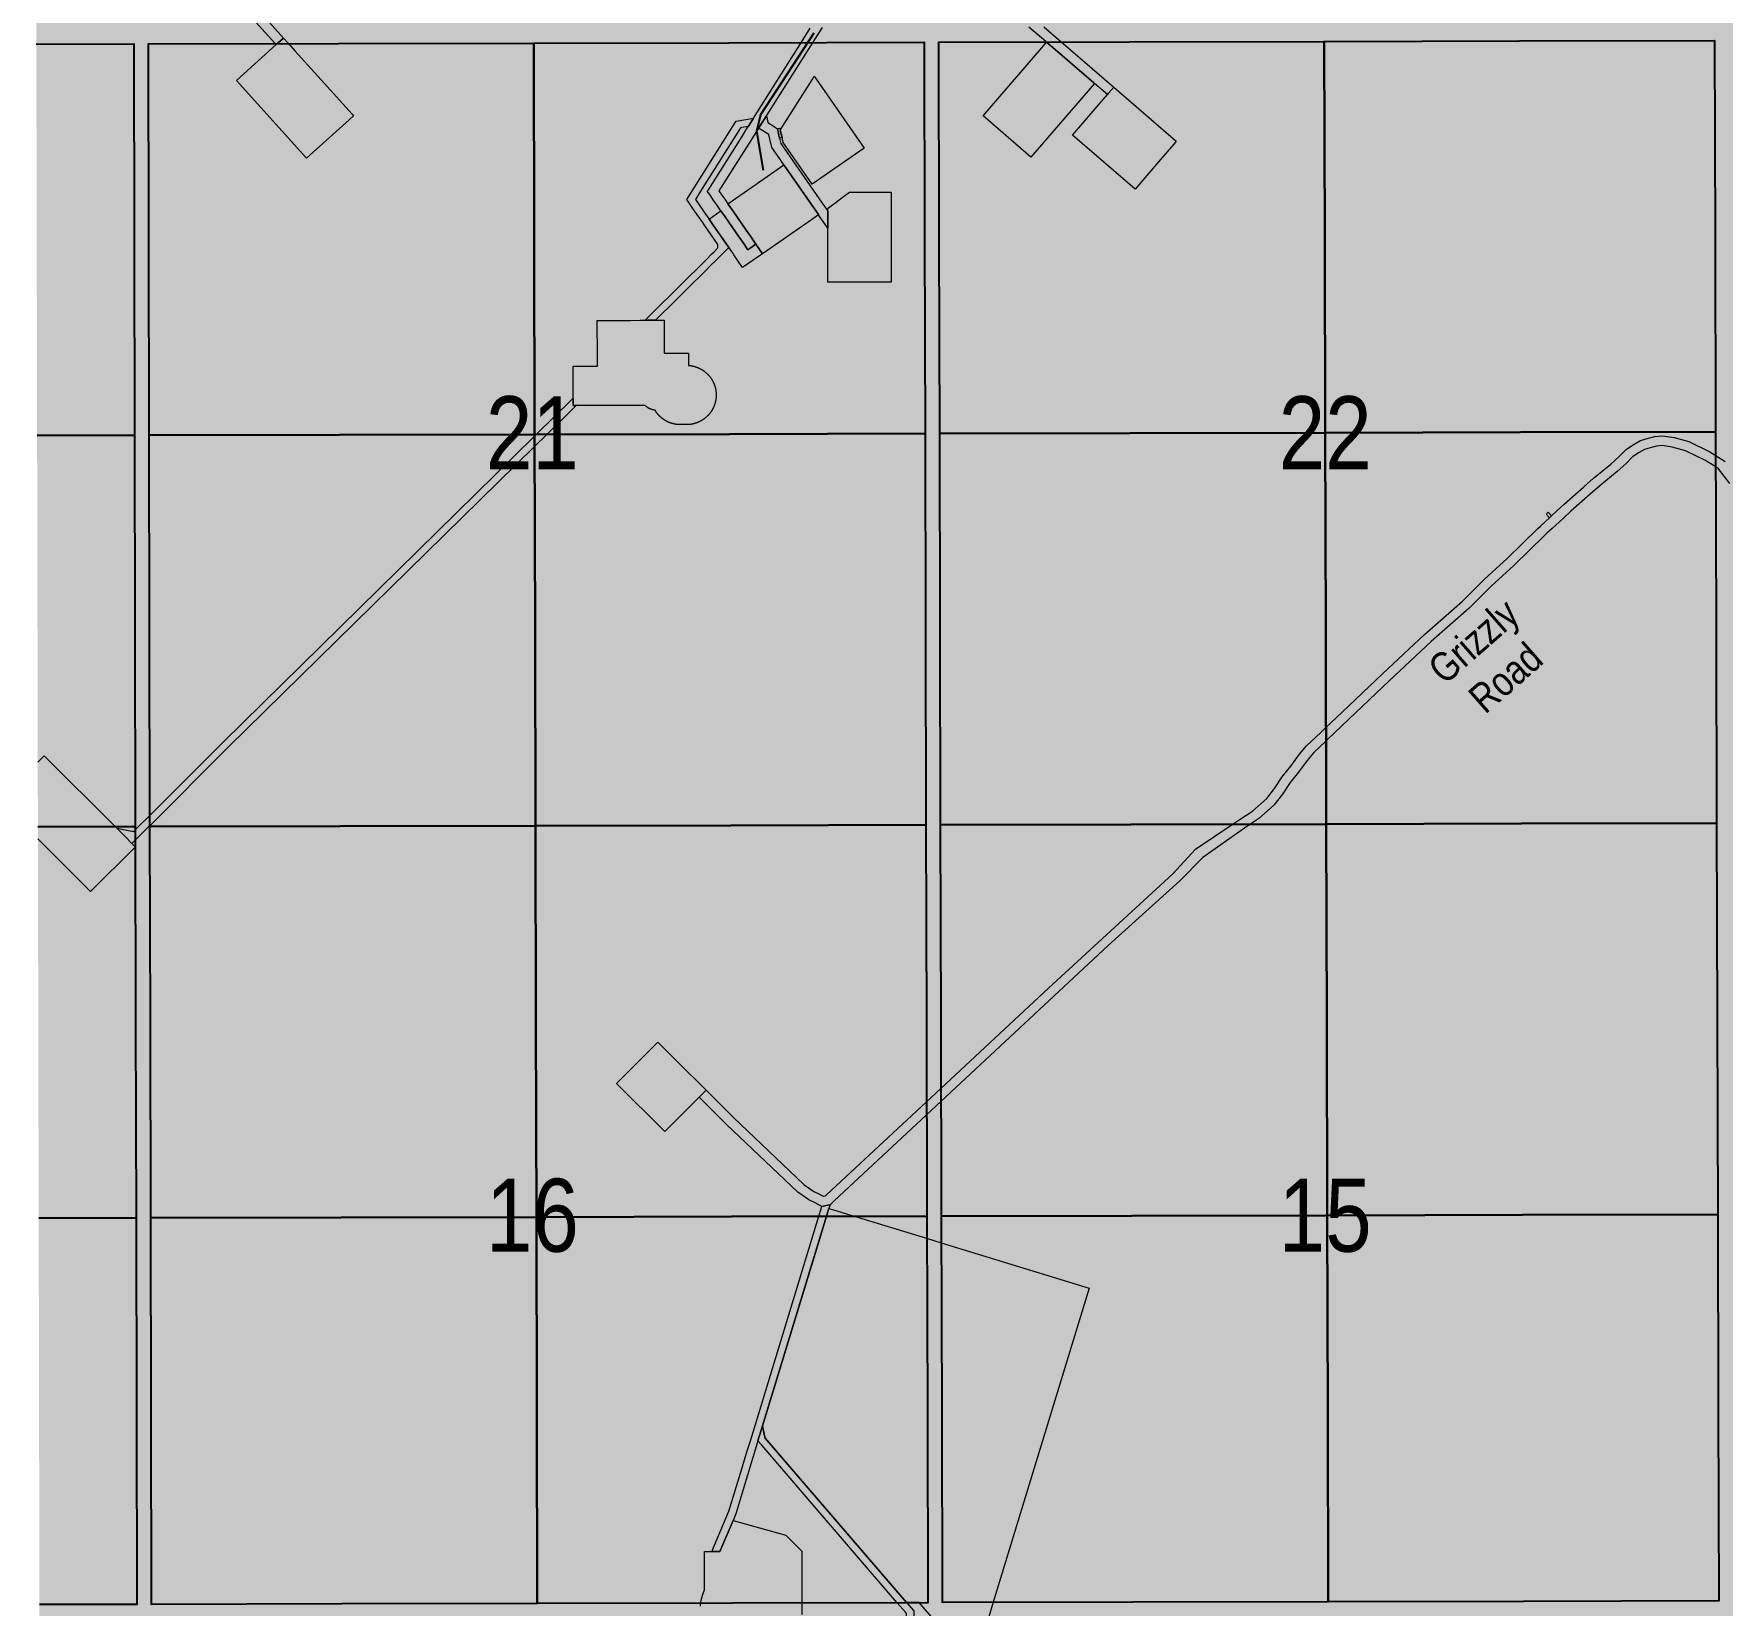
# Model space of a CAD drawing. Extents: x 408473 to 428843, y 6046006 to 6059852.
# Drawn here: x 423449.5 to 423796.2, y 6050669.2 to 6050991.9 of the extents above; entities that cross this region are included whole.
import ezdxf

# ---------------------------------------------------------------- set-up
doc = ezdxf.new("R2010")
doc.units = 0
doc.header["$LTSCALE"] = 5
doc.linetypes.add('DASHED2', pattern=[9.525, 6.35, -3.175])
doc.layers.add('AS-ROUTEMAP', color=35, linetype='Continuous', lineweight=0)
for name, color, linetype in [('Quarters', 8, 'Continuous'), ('RoadSeg', 57, 'DASHED2'), ('ROUTE-MAP-LABELS', 210, 'Continuous'), ('S-7', 6, 'Continuous')]:
    doc.layers.add(name, color=color, linetype=linetype)
doc.layers.add('ROUTE-MAP-BACKGROUND-H', color=7, linetype='Continuous', true_color=0xf0ebff)
doc.styles.add('120', font='ARIALN.TTF', dxfattribs={"height": 13})
doc.styles.add('80', font='ARIALN.TTF', dxfattribs={"height": 10})

msp = doc.modelspace()

# ---------------------------------------------------------------- hatches: boundary and pattern name
at = {"layer": 'ROUTE-MAP-BACKGROUND-H'}
h = msp.add_hatch(color=256, dxfattribs=at)
h.dxf.hatch_style = 1
h.paths.add_polyline_path([(423449.458, 6051252.874), (424462.715, 6051255.579), (424466.576, 6050327.645), (423451.314, 6050324.905)])

# ---------------------------------------------------------------- linework, layer by layer
at = {"layer": 'AS-ROUTEMAP', "flags": 128}
for points in [[(423499.523, 6050989.975), (423499.234, 6050989.716), (423499.002, 6050989.974), (423496.305, 6050992.982), (423474.118, 6051017.719), (423473.308, 6051018.623), (423472.885, 6051019.094), (423472.831, 6051019.143), (423473.2, 6051019.49), (423473.983, 6051020.246), (423474.278, 6051020.53), (423474.306, 6051020.496), (423474.743, 6051020.009), (423475.556, 6051019.102), (423476.019, 6051018.587), (423476.485, 6051018.073), (423476.569, 6051017.981), (423498.993, 6050992.988), (423500.725, 6050991.058), (423499.612, 6050990.056), (423499.523, 6050989.975)], [(423514.196, 6050974.294), (423505.44, 6050966.409), (423491.072, 6050982.366), (423499.234, 6050989.716), (423499.523, 6050989.975), (423499.612, 6050990.056), (423500.725, 6050991.058), (423501.691, 6050989.98), (423503.067, 6050988.447), (423507.786, 6050983.21), (423508.451, 6050982.469), (423514.819, 6050975.398), (423515.088, 6050975.098), (423514.196, 6050974.294)], [(423667.27, 6050981.725), (423654.222, 6050966.6), (423644.391, 6050975.08), (423656.459, 6050989.069), (423657.438, 6050990.204), (423657.977, 6050989.74), (423658.709, 6050989.11), (423667.107, 6050981.866), (423667.27, 6050981.725)], [(423619.98, 6050968.417), (423609.303, 6050961.021), (423603.337, 6050969.628), (423603.112, 6050970.61), (423602.76, 6050972.148), (423609.284, 6050982.473), (423609.743, 6050983.2), (423610.679, 6050981.856), (423619.98, 6050968.417)], [(423680.821, 6050966.088), (423675.594, 6050960.032), (423662.74, 6050971.124), (423669.917, 6050979.441), (423670.168, 6050979.732), (423671.222, 6050980.953), (423682.941, 6050970.839), (423684.076, 6050969.86), (423683.577, 6050969.283), (423680.821, 6050966.088)], [(423612.498, 6050954.654), (423612.507, 6050952.019), (423612.045, 6050952.683), (423610.895, 6050954.336), (423610.609, 6050954.747), (423610.575, 6050954.795), (423609.755, 6050955.978), (423603.503, 6050965.005), (423602.649, 6050966.237), (423601.008, 6050968.597), (423600.85, 6050969.299), (423600.821, 6050969.43), (423600.407, 6050971.234), (423599.149, 6050972.025), (423598.296, 6050972.561), (423598.408, 6050972.738), (423599.891, 6050975.086), (423600.215, 6050973.713), (423601.464, 6050972.908), (423601.577, 6050972.835), (423602.179, 6050972.447), (423602.625, 6050970.499), (423602.875, 6050969.407), (423611.375, 6050957.145), (423612.23, 6050955.915), (423612.495, 6050955.534), (423612.498, 6050954.654)], [(423577.121, 6050933.097), (423576.639, 6050933.095), (423575.42, 6050933.093), (423575.194, 6050933.092), (423574.988, 6050933.092), (423578.509, 6050936.587), (423580.003, 6050938.07), (423582.141, 6050940.192), (423587.572, 6050945.583), (423588.652, 6050946.655), (423589.183, 6050947.182), (423589.886, 6050947.88), (423589.903, 6050948.078), (423589.952, 6050948.638), (423587.966, 6050951.506), (423587.04, 6050952.842), (423586.822, 6050953.158), (423586.481, 6050953.65), (423586.114, 6050954.179), (423585.491, 6050955.079), (423585.376, 6050955.245), (423584.807, 6050956.067), (423583.548, 6050957.885), (423592.621, 6050972.31), (423593.309, 6050973.404), (423593.419, 6050973.578), (423593.668, 6050973.975), (423595.662, 6050974.33), (423597.258, 6050974.614), (423596.339, 6050973.156), (423596.178, 6050972.899), (423594.865, 6050972.666), (423594.581, 6050972.615), (423593.885, 6050971.512), (423586.37, 6050959.594), (423585.344, 6050957.924), (423586.717, 6050955.941), (423587.292, 6050955.111), (423588.142, 6050953.883), (423588.996, 6050952.65), (423592.051, 6050948.239), (423592.183, 6050948.048), (423591.893, 6050947.76), (423591.823, 6050947.69), (423591.015, 6050946.889), (423590.626, 6050946.502), (423589.519, 6050945.403), (423588.439, 6050944.331), (423587.437, 6050943.336), (423583.55, 6050939.479), (423583.196, 6050939.127), (423580.009, 6050935.963), (423578.515, 6050934.481), (423577.121, 6050933.097)], [(423603.112, 6050970.61), (423602.625, 6050970.499), (423602.179, 6050972.447), (423602.3, 6050972.474), (423602.665, 6050972.558), (423602.76, 6050972.148), (423603.112, 6050970.61)], [(423609.13, 6050953.721), (423599.114, 6050946.776), (423597.755, 6050948.736), (423596.634, 6050950.354), (423595.766, 6050951.604), (423593.05, 6050955.521), (423592.195, 6050956.755), (423591.998, 6050957.04), (423596.876, 6050960.416), (423597.712, 6050960.996), (423598.082, 6050961.25), (423599.399, 6050962.163), (423600.728, 6050963.083), (423603.503, 6050965.005), (423609.755, 6050955.978), (423610.575, 6050954.795), (423610.609, 6050954.747), (423610.199, 6050954.462), (423609.13, 6050953.721)], [(423625.526, 6050941.425), (423625.527, 6050940.926), (423624.758, 6050940.924), (423612.545, 6050940.897), (423612.517, 6050949.151), (423612.507, 6050952.019), (423612.498, 6050954.654), (423612.495, 6050955.534), (423612.508, 6050956.115), (423612.632, 6050956.212), (423613.488, 6050956.833), (423614.248, 6050957.385), (423615.481, 6050958.285), (423616.997, 6050959.391), (423625.49, 6050959.411), (423625.523, 6050943.135), (423625.526, 6050941.425)], [(423595.193, 6050948.924), (423596.113, 6050947.597), (423597.755, 6050948.736), (423599.114, 6050946.776), (423598.704, 6050946.492), (423595.009, 6050943.93), (423593.224, 6050946.534), (423593.047, 6050946.793), (423592.442, 6050947.672), (423592.183, 6050948.048), (423592.051, 6050948.239), (423588.996, 6050952.65), (423588.142, 6050953.883), (423589.621, 6050954.933), (423590.563, 6050955.602), (423591.42, 6050954.366), (423594.326, 6050950.175), (423595.193, 6050948.924)], [(423578.88, 6050933.122), (423578.881, 6050932.734), (423578.898, 6050926.344), (423580.035, 6050926.347), (423583.892, 6050926.357), (423583.898, 6050923.833), (423583.951, 6050923.829), (423584.004, 6050923.825), (423584.057, 6050923.82), (423584.11, 6050923.815), (423584.162, 6050923.81), (423584.215, 6050923.804), (423584.268, 6050923.797), (423584.32, 6050923.791), (423584.373, 6050923.783), (423584.425, 6050923.775), (423584.477, 6050923.767), (423584.53, 6050923.758), (423584.582, 6050923.749), (423584.634, 6050923.74), (423584.686, 6050923.73), (423584.738, 6050923.719), (423584.79, 6050923.708), (423584.841, 6050923.697), (423584.893, 6050923.685), (423584.945, 6050923.672), (423584.996, 6050923.66), (423585.047, 6050923.646), (423585.098, 6050923.633), (423585.15, 6050923.619), (423585.2, 6050923.604), (423585.251, 6050923.589), (423585.302, 6050923.574), (423585.353, 6050923.558), (423585.403, 6050923.541), (423585.453, 6050923.525), (423585.503, 6050923.507), (423585.553, 6050923.49), (423585.603, 6050923.472), (423585.653, 6050923.453), (423585.702, 6050923.434), (423585.752, 6050923.415), (423585.801, 6050923.395), (423585.85, 6050923.375), (423585.898, 6050923.354), (423585.947, 6050923.333), (423585.996, 6050923.312), (423586.044, 6050923.29), (423586.092, 6050923.267), (423586.14, 6050923.245), (423586.187, 6050923.222), (423586.235, 6050923.198), (423586.282, 6050923.174), (423586.329, 6050923.15), (423586.376, 6050923.125), (423586.422, 6050923.1), (423586.469, 6050923.074), (423586.515, 6050923.048), (423586.561, 6050923.021), (423586.607, 6050922.995), (423586.652, 6050922.967), (423586.697, 6050922.94), (423586.742, 6050922.912), (423586.787, 6050922.883), (423586.832, 6050922.855), (423586.876, 6050922.825), (423586.92, 6050922.796), (423586.963, 6050922.766), (423587.007, 6050922.736), (423587.05, 6050922.705), (423587.093, 6050922.674), (423587.136, 6050922.643), (423587.178, 6050922.611), (423587.22, 6050922.579), (423587.262, 6050922.546), (423587.303, 6050922.513), (423587.345, 6050922.48), (423587.386, 6050922.446), (423587.426, 6050922.412), (423587.467, 6050922.378), (423587.507, 6050922.343), (423587.547, 6050922.308), (423587.586, 6050922.273), (423587.625, 6050922.237), (423587.664, 6050922.201), (423587.702, 6050922.165), (423587.741, 6050922.128), (423587.778, 6050922.091), (423587.816, 6050922.053), (423587.853, 6050922.016), (423587.89, 6050921.978), (423587.927, 6050921.939), (423587.963, 6050921.901), (423587.999, 6050921.862), (423588.034, 6050921.822), (423588.07, 6050921.783), (423588.104, 6050921.743), (423588.139, 6050921.703), (423588.173, 6050921.662), (423588.207, 6050921.621), (423588.24, 6050921.58), (423588.273, 6050921.539), (423588.306, 6050921.497), (423588.339, 6050921.455), (423588.371, 6050921.413), (423588.402, 6050921.371), (423588.433, 6050921.328), (423588.464, 6050921.285), (423588.495, 6050921.241), (423588.525, 6050921.198), (423588.555, 6050921.154), (423588.584, 6050921.11), (423588.613, 6050921.065), (423588.642, 6050921.021), (423588.67, 6050920.976), (423588.698, 6050920.931), (423588.725, 6050920.886), (423588.752, 6050920.84), (423588.779, 6050920.794), (423588.805, 6050920.748), (423588.831, 6050920.702), (423588.856, 6050920.655), (423588.881, 6050920.609), (423588.906, 6050920.562), (423588.93, 6050920.515), (423588.954, 6050920.467), (423588.977, 6050920.42), (423589, 6050920.372), (423589.023, 6050920.324), (423589.045, 6050920.276), (423589.067, 6050920.228), (423589.088, 6050920.179), (423589.109, 6050920.13), (423589.129, 6050920.081), (423589.149, 6050920.032), (423589.169, 6050919.983), (423589.188, 6050919.934), (423589.207, 6050919.884), (423589.225, 6050919.834), (423589.243, 6050919.785), (423589.26, 6050919.735), (423589.277, 6050919.684), (423589.294, 6050919.634), (423589.31, 6050919.584), (423589.326, 6050919.533), (423589.341, 6050919.482), (423589.356, 6050919.431), (423589.37, 6050919.38), (423589.391, 6050919.304), (423589.417, 6050919.201), (423589.441, 6050919.098), (423589.463, 6050918.994), (423589.484, 6050918.89), (423589.503, 6050918.786), (423589.52, 6050918.681), (423589.535, 6050918.576), (423589.548, 6050918.471), (423589.56, 6050918.366), (423589.569, 6050918.26), (423589.577, 6050918.155), (423589.583, 6050918.049), (423589.587, 6050917.943), (423589.59, 6050917.837), (423589.59, 6050917.731), (423589.589, 6050917.652), (423589.587, 6050917.572), (423589.584, 6050917.493), (423589.58, 6050917.413), (423589.573, 6050917.308), (423589.565, 6050917.202), (423589.554, 6050917.097), (423589.542, 6050916.991), (423589.527, 6050916.886), (423589.511, 6050916.782), (423589.493, 6050916.677), (423589.474, 6050916.573), (423589.452, 6050916.469), (423589.429, 6050916.366), (423589.404, 6050916.263), (423589.377, 6050916.16), (423589.356, 6050916.084), (423589.341, 6050916.033), (423589.326, 6050915.982), (423589.31, 6050915.932), (423589.294, 6050915.881), (423589.277, 6050915.831), (423589.26, 6050915.781), (423589.243, 6050915.731), (423589.225, 6050915.681), (423589.207, 6050915.631), (423589.188, 6050915.581), (423589.169, 6050915.532), (423589.149, 6050915.483), (423589.129, 6050915.434), (423589.109, 6050915.385), (423589.088, 6050915.336), (423589.067, 6050915.288), (423589.045, 6050915.239), (423589.023, 6050915.191), (423589, 6050915.143), (423588.977, 6050915.095), (423588.954, 6050915.048), (423588.93, 6050915.001), (423588.906, 6050914.953), (423588.881, 6050914.906), (423588.856, 6050914.86), (423588.831, 6050914.813), (423588.805, 6050914.767), (423588.779, 6050914.721), (423588.752, 6050914.675), (423588.725, 6050914.63), (423588.698, 6050914.584), (423588.67, 6050914.539), (423588.642, 6050914.494), (423588.613, 6050914.45), (423588.584, 6050914.405), (423588.555, 6050914.361), (423588.525, 6050914.317), (423588.495, 6050914.274), (423588.464, 6050914.231), (423588.434, 6050914.187), (423588.402, 6050914.145), (423588.371, 6050914.102), (423588.339, 6050914.06), (423588.306, 6050914.018), (423588.274, 6050913.976), (423588.24, 6050913.935), (423588.207, 6050913.894), (423588.173, 6050913.853), (423588.139, 6050913.813), (423588.105, 6050913.772), (423588.07, 6050913.732), (423588.034, 6050913.693), (423587.999, 6050913.654), (423587.963, 6050913.615), (423587.927, 6050913.576), (423587.89, 6050913.537), (423587.853, 6050913.499), (423587.816, 6050913.462), (423587.779, 6050913.424), (423587.741, 6050913.387), (423587.703, 6050913.351), (423587.664, 6050913.314), (423587.625, 6050913.278), (423587.586, 6050913.242), (423587.547, 6050913.207), (423587.507, 6050913.172), (423587.467, 6050913.137), (423587.426, 6050913.103), (423587.386, 6050913.069), (423587.345, 6050913.035), (423587.304, 6050913.002), (423587.262, 6050912.969), (423587.22, 6050912.937), (423587.178, 6050912.905), (423587.136, 6050912.873), (423587.093, 6050912.841), (423587.05, 6050912.81), (423587.007, 6050912.779), (423586.964, 6050912.749), (423586.92, 6050912.719), (423586.876, 6050912.69), (423586.832, 6050912.661), (423586.787, 6050912.632), (423586.742, 6050912.603), (423586.697, 6050912.575), (423586.652, 6050912.548), (423586.607, 6050912.521), (423586.561, 6050912.494), (423586.515, 6050912.467), (423586.469, 6050912.441), (423586.423, 6050912.416), (423586.376, 6050912.39), (423586.329, 6050912.366), (423586.282, 6050912.341), (423586.235, 6050912.317), (423586.187, 6050912.294), (423586.14, 6050912.271), (423586.092, 6050912.248), (423586.044, 6050912.225), (423585.996, 6050912.203), (423585.947, 6050912.182), (423585.899, 6050912.161), (423585.85, 6050912.14), (423585.801, 6050912.12), (423585.752, 6050912.1), (423585.702, 6050912.081), (423585.653, 6050912.062), (423585.603, 6050912.043), (423585.553, 6050912.025), (423585.503, 6050912.008), (423585.453, 6050911.991), (423585.403, 6050911.974), (423585.353, 6050911.957), (423585.302, 6050911.942), (423585.251, 6050911.926), (423585.201, 6050911.911), (423585.15, 6050911.897), (423585.099, 6050911.882), (423585.047, 6050911.869), (423584.996, 6050911.856), (423584.945, 6050911.843), (423584.893, 6050911.83), (423584.841, 6050911.819), (423584.79, 6050911.807), (423584.738, 6050911.796), (423584.686, 6050911.786), (423584.634, 6050911.776), (423584.582, 6050911.766), (423584.53, 6050911.757), (423584.477, 6050911.748), (423584.425, 6050911.74), (423584.373, 6050911.732), (423584.32, 6050911.725), (423584.268, 6050911.718), (423584.215, 6050911.711), (423584.162, 6050911.705), (423584.11, 6050911.7), (423584.057, 6050911.695), (423584.004, 6050911.69), (423583.951, 6050911.686), (423583.898, 6050911.682), (423583.846, 6050911.679), (423583.793, 6050911.676), (423583.74, 6050911.674), (423583.687, 6050911.672), (423583.634, 6050911.671), (423583.581, 6050911.67), (423583.528, 6050911.669), (423583.475, 6050911.669), (423583.422, 6050911.67), (423583.369, 6050911.671), (423583.316, 6050911.672), (423583.263, 6050911.674), (423583.21, 6050911.676), (423583.157, 6050911.679), (423583.104, 6050911.682), (423583.051, 6050911.686), (423582.999, 6050911.69), (423582.946, 6050911.695), (423582.893, 6050911.7), (423582.84, 6050911.695), (423582.787, 6050911.69), (423582.735, 6050911.685), (423582.682, 6050911.681), (423582.629, 6050911.678), (423582.576, 6050911.675), (423582.523, 6050911.672), (423582.47, 6050911.67), (423582.417, 6050911.668), (423582.364, 6050911.667), (423582.31, 6050911.666), (423582.257, 6050911.666), (423582.204, 6050911.666), (423582.151, 6050911.667), (423582.098, 6050911.668), (423582.045, 6050911.67), (423581.992, 6050911.672), (423581.939, 6050911.674), (423581.886, 6050911.677), (423581.833, 6050911.681), (423581.78, 6050911.685), (423581.727, 6050911.689), (423581.674, 6050911.694), (423581.622, 6050911.699), (423581.569, 6050911.705), (423581.516, 6050911.711), (423581.464, 6050911.718), (423581.411, 6050911.725), (423581.358, 6050911.732), (423581.306, 6050911.74), (423581.254, 6050911.749), (423581.201, 6050911.758), (423581.149, 6050911.767), (423581.097, 6050911.777), (423581.045, 6050911.787), (423580.993, 6050911.798), (423580.941, 6050911.809), (423580.889, 6050911.821), (423580.838, 6050911.833), (423580.786, 6050911.846), (423580.734, 6050911.859), (423580.683, 6050911.872), (423580.632, 6050911.886), (423580.581, 6050911.9), (423580.53, 6050911.915), (423580.479, 6050911.93), (423580.428, 6050911.946), (423580.378, 6050911.962), (423580.327, 6050911.979), (423580.277, 6050911.996), (423580.227, 6050912.013), (423580.177, 6050912.031), (423580.127, 6050912.049), (423580.078, 6050912.068), (423580.028, 6050912.087), (423579.979, 6050912.107), (423579.93, 6050912.127), (423579.881, 6050912.147), (423579.832, 6050912.168), (423579.783, 6050912.19), (423579.735, 6050912.211), (423579.687, 6050912.234), (423579.639, 6050912.256), (423579.591, 6050912.279), (423579.543, 6050912.303), (423579.496, 6050912.326), (423579.448, 6050912.351), (423579.401, 6050912.375), (423579.355, 6050912.4), (423579.308, 6050912.426), (423579.262, 6050912.452), (423579.216, 6050912.478), (423579.17, 6050912.505), (423579.124, 6050912.532), (423579.079, 6050912.559), (423579.034, 6050912.587), (423578.989, 6050912.615), (423578.944, 6050912.644), (423578.9, 6050912.673), (423578.855, 6050912.702), (423578.812, 6050912.732), (423578.768, 6050912.762), (423578.724, 6050912.793), (423578.681, 6050912.824), (423578.639, 6050912.855), (423578.596, 6050912.887), (423578.554, 6050912.919), (423578.512, 6050912.951), (423578.47, 6050912.984), (423578.428, 6050913.017), (423578.387, 6050913.051), (423578.346, 6050913.085), (423578.306, 6050913.119), (423578.266, 6050913.154), (423578.226, 6050913.189), (423578.186, 6050913.224), (423578.147, 6050913.259), (423578.108, 6050913.295), (423578.069, 6050913.332), (423578.031, 6050913.368), (423577.993, 6050913.405), (423577.955, 6050913.443), (423577.917, 6050913.48), (423577.88, 6050913.518), (423577.844, 6050913.557), (423577.807, 6050913.595), (423577.771, 6050913.634), (423577.735, 6050913.673), (423577.7, 6050913.713), (423577.665, 6050913.753), (423577.63, 6050913.793), (423577.596, 6050913.833), (423577.562, 6050913.874), (423577.528, 6050913.915), (423577.495, 6050913.956), (423577.462, 6050913.998), (423577.429, 6050914.04), (423577.397, 6050914.082), (423577.365, 6050914.125), (423577.334, 6050914.167), (423577.303, 6050914.21), (423577.272, 6050914.254), (423577.242, 6050914.297), (423577.212, 6050914.341), (423577.182, 6050914.385), (423577.153, 6050914.429), (423577.124, 6050914.474), (423577.096, 6050914.519), (423577.068, 6050914.564), (423577.037, 6050914.615), (423577.013, 6050914.655), (423576.973, 6050914.658), (423576.932, 6050914.662), (423576.892, 6050914.667), (423576.839, 6050914.674), (423576.785, 6050914.682), (423576.745, 6050914.688), (423576.705, 6050914.695), (423576.652, 6050914.705), (423576.613, 6050914.713), (423576.573, 6050914.722), (423576.521, 6050914.734), (423576.468, 6050914.748), (423576.416, 6050914.762), (423576.365, 6050914.777), (423576.313, 6050914.793), (423576.261, 6050914.808), (423576.213, 6050914.834), (423576.16, 6050914.847), (423576.11, 6050914.866), (423576.06, 6050914.887), (423576.01, 6050914.908), (423575.961, 6050914.93), (423575.912, 6050914.953), (423575.876, 6050914.971), (423575.84, 6050914.99), (423575.792, 6050915.015), (423575.745, 6050915.041), (423575.698, 6050915.068), (423575.652, 6050915.095), (423575.606, 6050915.124), (423575.56, 6050915.153), (423575.516, 6050915.183), (423575.471, 6050915.214), (423575.427, 6050915.245), (423575.384, 6050915.277), (423575.342, 6050915.311), (423575.3, 6050915.344), (423575.258, 6050915.379), (423575.217, 6050915.414), (423575.177, 6050915.45), (423575.137, 6050915.487), (423575.098, 6050915.524), (423575.06, 6050915.562), (423575.022, 6050915.601), (423573.579, 6050915.606), (423573.544, 6050915.606), (423572.852, 6050915.604), (423571.561, 6050915.601), (423570.852, 6050915.6), (423562.443, 6050915.58), (423562.237, 6050915.58), (423561.018, 6050915.577), (423560.812, 6050915.576), (423560.29, 6050915.575), (423560.23, 6050915.575), (423560.226, 6050917.124), (423560.225, 6050917.183), (423560.211, 6050923.698), (423565.207, 6050923.71), (423565.193, 6050927.947), (423565.184, 6050930.94), (423565.182, 6050931.425), (423565.177, 6050933.082), (423571.291, 6050933.088), (423571.992, 6050933.089), (423573.992, 6050933.092), (423574.988, 6050933.092), (423575.194, 6050933.092), (423575.42, 6050933.093), (423576.639, 6050933.095), (423577.121, 6050933.097), (423577.327, 6050933.098), (423578.519, 6050933.116), (423578.798, 6050933.12), (423578.88, 6050933.122)], [(423560.23, 6050915.575), (423560.29, 6050915.575), (423560.812, 6050915.577), (423559.793, 6050914.575), (423559.387, 6050914.176), (423554.869, 6050909.736), (423552.213, 6050907.128), (423489.478, 6050845.483), (423473.209, 6050829.2), (423473.157, 6050829.2), (423470.202, 6050826.251), (423469.611, 6050825.662), (423468.27, 6050827.005), (423466.488, 6050828.793), (423469.939, 6050828.107), (423470.197, 6050828.364), (423471.031, 6050829.196), (423473.205, 6050831.364), (423488.424, 6050846.548), (423552.209, 6050909.224), (423552.726, 6050909.732), (423559.754, 6050916.643), (423560.226, 6050917.124), (423560.23, 6050915.575)], [(423761.118, 6050892.938), (423760.677, 6050892.531), (423759.996, 6050893.285), (423760.44, 6050893.686), (423761.118, 6050892.938)], [(423581.747, 6050780.757), (423587.511, 6050775.02), (423586.106, 6050773.599), (423579.067, 6050766.521), (423569.142, 6050776.384), (423577.596, 6050784.89), (423581.747, 6050780.757)], [(423590.319, 6050680.257), (423588.689, 6050680.252), (423592.213, 6050688.533), (423594.865, 6050697.243), (423595.985, 6050700.918), (423596.674, 6050703.181), (423610.67, 6050749.134), (423611.282, 6050751.145), (423612.491, 6050751.383), (423612.974, 6050751.478), (423612.832, 6050751.09), (423612.724, 6050750.732), (423612.238, 6050749.137), (423610.806, 6050744.432), (423610.66, 6050743.954), (423599.118, 6050706.062), (423598.175, 6050702.965), (423597.831, 6050701.837), (423597.142, 6050699.573), (423593.624, 6050688.021), (423593.046, 6050686.665), (423590.319, 6050680.257)], [(423666.206, 6050734.375), (423646.472, 6050669.854), (423645.55, 6050666.839), (423644.541, 6050663.541), (423641.689, 6050664.893), (423638.207, 6050661.819), (423636.484, 6050663.775), (423635.964, 6050664.379), (423633.87, 6050666.815), (423632.942, 6050667.894), (423631.277, 6050669.819), (423630.106, 6050669.82), (423628.68, 6050669.786), (423628.653, 6050669.817), (423599.644, 6050703.555), (423599.544, 6050704.032), (423599.118, 6050706.062), (423612.24, 6050749.137), (423612.724, 6050750.731), (423613.679, 6050750.44), (423617.895, 6050749.15), (423632.76, 6050744.604), (423635.776, 6050743.681), (423666.206, 6050734.375)], [(423630.276, 6050662.83), (423628.779, 6050662.797), (423628.71, 6050665.921), (423628.69, 6050666.803), (423628.675, 6050667.507), (423628.436, 6050667.785), (423626.749, 6050669.746), (423626.692, 6050669.813), (423598.946, 6050702.069), (423598.175, 6050702.965), (423599.118, 6050706.062), (423599.544, 6050704.032), (423599.644, 6050703.555), (423628.653, 6050669.817), (423628.68, 6050669.785), (423630.154, 6050668.071), (423630.16, 6050667.823), (423630.182, 6050666.807), (423630.206, 6050665.72), (423630.244, 6050664.136), (423630.276, 6050662.83)]]:
    msp.add_lwpolyline(points, close=True, dxfattribs=at)
for points in [[(423611.371, 6050993.232), (423610.385, 6050991.694), (423609.453, 6050990.214), (423600.017, 6050975.284), (423599.891, 6050975.086), (423598.408, 6050972.738), (423598.296, 6050972.561), (423597.365, 6050971.087), (423596.237, 6050969.3), (423590.165, 6050959.682), (423590.767, 6050958.817), (423591.35, 6050957.974), (423591.998, 6050957.04), (423592.195, 6050956.755), (423593.05, 6050955.521), (423595.766, 6050951.604), (423596.634, 6050950.354), (423597.755, 6050948.736), (423597.755, 6050948.736), (423596.113, 6050947.597), (423595.193, 6050948.924), (423594.326, 6050950.175), (423591.42, 6050954.366), (423590.563, 6050955.602), (423589.717, 6050956.823), (423589.136, 6050957.661), (423588.278, 6050958.898), (423587.77, 6050959.631), (423587.987, 6050959.885), (423594.901, 6050970.871), (423595.699, 6050972.139), (423596.178, 6050972.899), (423596.339, 6050973.156), (423597.258, 6050974.614), (423607.09, 6050990.209), (423608.919, 6050993.112)], [(423656.865, 6050993.331), (423660.362, 6050990.325), (423671.222, 6050980.953), (423670.168, 6050979.732), (423669.917, 6050979.441), (423667.27, 6050981.725), (423667.107, 6050981.866), (423658.709, 6050989.11), (423657.977, 6050989.74), (423657.438, 6050990.204), (423657.345, 6050990.284), (423657.304, 6050990.318), (423653.805, 6050993.324)], [(423797.747, 6050899.614), (423795.393, 6050902.623), (423794.724, 6050903.048), (423792.584, 6050904.408), (423788.611, 6050906.318), (423785.925, 6050907.075), (423783.842, 6050907.36), (423782.655, 6050907.26), (423781.347, 6050906.935), (423780.23, 6050906.552), (423779.116, 6050905.952), (423777.781, 6050905.08), (423776.435, 6050903.718), (423774.593, 6050902.018), (423771.023, 6050899.13), (423769.085, 6050897.412), (423765.092, 6050893.886), (423763.485, 6050892.404), (423762.017, 6050891.049), (423761.283, 6050890.372), (423760.182, 6050889.355), (423759.707, 6050888.917), (423753.359, 6050882.721), (423748.738, 6050878.469), (423744.182, 6050873.958), (423736.379, 6050867.115), (423727.784, 6050859.058), (423719.482, 6050851.196), (423715.107, 6050847.018), (423714.703, 6050846.632), (423712.298, 6050844.334), (423710.929, 6050842.724), (423709.142, 6050840.319), (423707.434, 6050838.2), (423705.895, 6050835.804), (423704.129, 6050833.538), (423700.938, 6050830.697), (423699.385, 6050829.686), (423698.052, 6050828.82), (423689.547, 6050822.775), (423684.781, 6050818.004), (423670.099, 6050804.722), (423635.708, 6050772.668), (423632.701, 6050769.865), (423614.85, 6050753.227), (423613.744, 6050752.196), (423612.974, 6050751.478), (423612.491, 6050751.383), (423611.282, 6050751.145), (423609.926, 6050751.834), (423608.613, 6050752.5), (423608.14, 6050752.823), (423606.355, 6050754.04), (423591.718, 6050767.968), (423586.106, 6050773.599), (423587.51, 6050775.021), (423593.114, 6050769.398), (423607.615, 6050755.6), (423608.75, 6050754.825), (423609.632, 6050754.224), (423610.517, 6050753.774), (423611.572, 6050753.239), (423611.622, 6050753.249), (423611.942, 6050753.312), (423612.033, 6050753.329), (423612.166, 6050753.453), (423613.273, 6050754.484), (423632.694, 6050772.567), (423635.701, 6050775.366), (423657.805, 6050795.946), (423683.395, 6050819.445), (423688.02, 6050824.483), (423695.748, 6050829.678), (423696.95, 6050830.487), (423699.722, 6050832.289), (423702.665, 6050834.91), (423704.263, 6050836.961), (423705.811, 6050839.371), (423707.562, 6050841.542), (423709.364, 6050843.968), (423710.842, 6050845.707), (423713.727, 6050848.463), (423714.696, 6050849.388), (423718.105, 6050852.644), (423726.414, 6050860.513), (423735.037, 6050868.595), (423742.819, 6050875.42), (423747.358, 6050879.914), (423751.984, 6050884.172), (423758.331, 6050890.367), (423758.842, 6050890.838), (423759.943, 6050891.854), (423760.677, 6050892.531), (423761.118, 6050892.938), (423762.145, 6050893.886), (423763.753, 6050895.369), (423767.761, 6050898.908), (423769.732, 6050900.655), (423773.286, 6050903.53), (423775.046, 6050905.155), (423776.51, 6050906.636), (423778.094, 6050907.671), (423779.427, 6050908.389), (423780.781, 6050908.853), (423782.327, 6050909.237), (423783.894, 6050909.37), (423786.334, 6050909.036), (423789.322, 6050908.194), (423789.322, 6050908.194), (423793.656, 6050906.094), (423794.717, 6050905.42), (423796.755, 6050904.125)], [(423450.279, 6050842.35), (423451.623, 6050843.691), (423466.096, 6050829.185), (423468.27, 6050827.005), (423469.611, 6050825.662), (423470.204, 6050825.067), (423470.316, 6050824.955), (423470.204, 6050824.844), (423461.124, 6050815.785), (423460.41, 6050816.499), (423458.625, 6050818.291), (423450.311, 6050826.624)], [(423586.352, 6050669.034), (423586.395, 6050669.417), (423586.441, 6050669.725), (423586.452, 6050669.798), (423586.522, 6050670.176), (423586.605, 6050670.552), (423586.701, 6050670.925), (423586.81, 6050671.295), (423586.933, 6050671.66), (423587.214, 6050672.377), (423587.195, 6050680.257), (423588.689, 6050680.252), (423590.319, 6050680.257), (423593.046, 6050686.665), (423603.885, 6050683.599), (423607.172, 6050680.301), (423607.172, 6050680.301), (423607.199, 6050669.77), (423607.2, 6050669.494), (423607.205, 6050667.312)]]:
    msp.add_lwpolyline(points, dxfattribs=at)
at = {"layer": 'Quarters', "flags": 128}
for points in [[(423449.984, 6050989.798), (423469.981, 6050989.841), (423470.061, 6050949.662), (423470.141, 6050909.482), (423450.145, 6050909.439)], [(423450.145, 6050909.439), (423470.141, 6050909.482), (423470.221, 6050869.302), (423470.301, 6050829.123), (423450.306, 6050829.08)], [(423450.306, 6050829.08), (423470.301, 6050829.123), (423470.382, 6050788.943), (423470.462, 6050748.764), (423450.466, 6050748.721)], [(423450.466, 6050748.721), (423470.462, 6050748.764), (423470.542, 6050708.584), (423470.621, 6050669.409), (423450.625, 6050669.366)]]:
    msp.add_lwpolyline(points, dxfattribs=at)
for points in [[(423552.226, 6050949.84), (423552.313, 6050909.66), (423512.232, 6050909.573), (423473.155, 6050909.488), (423473.075, 6050949.668), (423472.995, 6050989.848), (423512.064, 6050989.933), (423552.138, 6050990.02), (423552.226, 6050949.84)], [(423632.381, 6050950.014), (423632.476, 6050909.833), (423592.395, 6050909.746), (423552.313, 6050909.66), (423552.226, 6050949.84), (423552.138, 6050990.02), (423592.212, 6050990.107), (423632.287, 6050990.194), (423632.381, 6050950.014)], [(423714.546, 6050950.192), (423714.648, 6050910.011), (423674.567, 6050909.924), (423635.49, 6050909.84), (423635.395, 6050950.02), (423635.301, 6050990.201), (423674.37, 6050990.285), (423714.444, 6050990.373), (423714.546, 6050950.192)], [(423794.7, 6050950.366), (423794.81, 6050910.185), (423754.729, 6050910.098), (423714.648, 6050910.011), (423714.546, 6050950.192), (423714.444, 6050990.373), (423754.518, 6050990.46), (423794.591, 6050990.547), (423794.7, 6050950.366)], [(423552.401, 6050869.48), (423552.488, 6050829.3), (423512.399, 6050829.213), (423473.315, 6050829.129), (423473.235, 6050869.309), (423473.155, 6050909.488), (423512.232, 6050909.573), (423552.313, 6050909.66), (423552.401, 6050869.48)], [(423632.57, 6050869.653), (423632.665, 6050829.472), (423592.577, 6050829.386), (423552.488, 6050829.3), (423552.401, 6050869.48), (423552.313, 6050909.66), (423592.395, 6050909.746), (423632.476, 6050909.833), (423632.57, 6050869.653)], [(423714.75, 6050869.83), (423714.852, 6050829.649), (423674.763, 6050829.563), (423635.679, 6050829.479), (423635.585, 6050869.659), (423635.49, 6050909.84), (423674.567, 6050909.924), (423714.648, 6050910.011), (423714.75, 6050869.83)], [(423794.919, 6050870.003), (423795.028, 6050829.822), (423754.94, 6050829.736), (423714.852, 6050829.649), (423714.75, 6050869.83), (423714.648, 6050910.011), (423754.729, 6050910.098), (423794.81, 6050910.185), (423794.919, 6050870.003)], [(423552.576, 6050789.12), (423552.664, 6050748.94), (423512.568, 6050748.854), (423473.476, 6050748.77), (423473.396, 6050788.95), (423473.315, 6050829.129), (423512.399, 6050829.213), (423552.488, 6050829.3), (423552.576, 6050789.12)], [(423632.76, 6050789.292), (423632.855, 6050749.112), (423592.759, 6050749.026), (423552.664, 6050748.94), (423552.576, 6050789.12), (423552.488, 6050829.3), (423592.577, 6050829.386), (423632.665, 6050829.472), (423632.76, 6050789.292)], [(423714.954, 6050789.469), (423715.056, 6050749.288), (423674.961, 6050749.202), (423635.869, 6050749.118), (423635.774, 6050789.299), (423635.679, 6050829.479), (423674.763, 6050829.563), (423714.852, 6050829.649), (423714.954, 6050789.469)], [(423795.138, 6050789.641), (423795.247, 6050749.46), (423755.152, 6050749.374), (423715.056, 6050749.288), (423714.954, 6050789.469), (423714.852, 6050829.649), (423754.94, 6050829.736), (423795.028, 6050829.822), (423795.138, 6050789.641)], [(423795.357, 6050709.278), (423795.464, 6050670.102), (423755.361, 6050670.016), (423715.258, 6050669.931), (423715.159, 6050709.107), (423715.056, 6050749.288), (423755.152, 6050749.374), (423795.247, 6050749.46), (423795.357, 6050709.278)], [(423552.751, 6050708.759), (423552.837, 6050669.584), (423512.734, 6050669.499), (423473.635, 6050669.415), (423473.556, 6050708.59), (423473.476, 6050748.77), (423512.568, 6050748.854), (423552.664, 6050748.94), (423552.751, 6050708.759)], [(423632.95, 6050708.931), (423633.043, 6050669.755), (423592.94, 6050669.67), (423552.837, 6050669.584), (423552.751, 6050708.759), (423552.664, 6050748.94), (423592.759, 6050749.026), (423632.855, 6050749.112), (423632.95, 6050708.931)], [(423715.159, 6050709.107), (423715.258, 6050669.931), (423675.155, 6050669.845), (423636.057, 6050669.762), (423635.964, 6050708.937), (423635.869, 6050749.118), (423674.961, 6050749.202), (423715.056, 6050749.288), (423715.159, 6050709.107)]]:
    msp.add_lwpolyline(points, close=True, dxfattribs=at)
at = {"layer": 'RoadSeg', "flags": 128}
msp.add_lwpolyline([(423599.317, 6050963.849), (423597.94, 6050971.913), (423598.765, 6050975.329), (423619.84, 6051007.672), (423624.561, 6051015.671), (423624.593, 6051018.77), (423622.938, 6051021.332), (423605.414, 6051036.537), (423604.487, 6051037.816), (423543.485, 6051089.642), (423449.968, 6050998.189)], dxfattribs=at)

# ---------------------------------------------------------------- texts
at = {"layer": 'ROUTE-MAP-LABELS', "insert": (423743.122, 6050869.48), "char_height": 5.9923, "width": 25.45975, "attachment_point": 2, "rotation": 41.25304, "style": '80', "bg_fill": 1, "box_fill_scale": 1.1, "bg_fill_color": 256, "bg_fill_true_color": 15789055, "bg_fill_transparency": 0}
msp.add_mtext('Grizzly Road', dxfattribs=at)
at = {"layer": 'S-7', "char_height": 14.987, "width": 23.28815, "attachment_point": 5, "style": '120', "bg_fill": 1, "box_fill_scale": 1.15, "bg_fill_color": 256, "bg_fill_true_color": 15789055}
for s, insert, bg_fill_transparency in [('21', (423551.843, 6050910.011), 13369426), ('22', (423714.648, 6050910.011), 13369451), ('16', (423551.843, 6050749.216), 13369421), ('15', (423714.648, 6050749.216), 13369456)]:
    msp.add_mtext(s, dxfattribs=dict(at, insert=insert, bg_fill_transparency=bg_fill_transparency))

doc.saveas('drawing.dxf')
